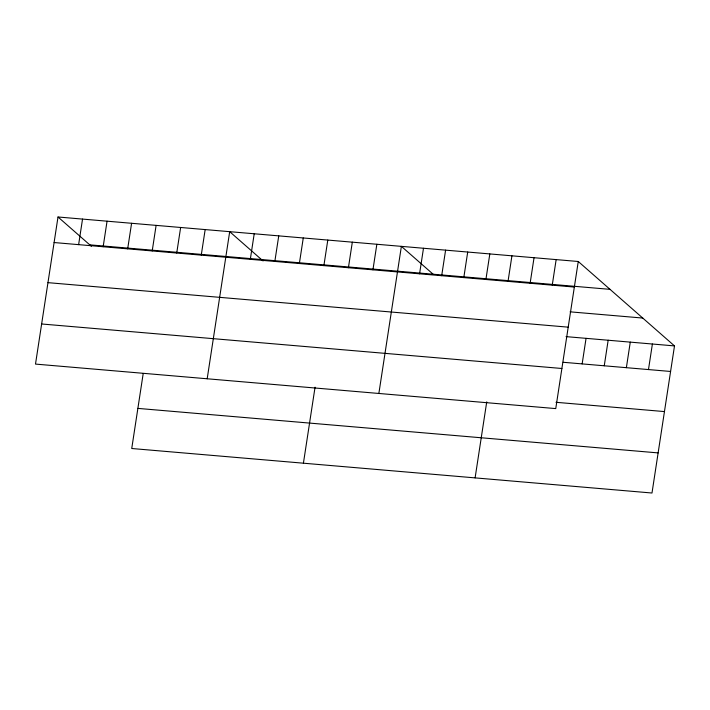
<?xml version="1.0" encoding="UTF-8"?>
<svg xmlns="http://www.w3.org/2000/svg" width="710" height="710" viewBox="0 0 710 710"><rect width="100%" height="100%" fill="white"/><g stroke="black" fill="none" stroke-linecap="round" stroke-linejoin="round"><path stroke-width="1.06" d="M58.007 216.985L35.5 364.088L555.753 408.596L578.259 261.493L58.007 216.985L91.404 246.281M78.624 244.639L82.537 219.088M103.154 246.743L107.059 221.183M127.676 248.837L131.59 223.286M152.206 250.941L156.111 225.381M143.198 373.593L131.74 448.507L651.993 493.015L674.5 345.912L578.259 261.493M176.728 253.035L180.642 227.475M201.258 255.13L205.163 229.578M207.187 378.776L229.694 231.673L263.09 260.969M250.311 259.327L254.215 233.776M274.832 261.431L278.746 235.871M299.363 263.525L303.268 237.974M323.884 265.62L327.798 240.069M303.418 463.195L315.054 387.19M348.415 267.723L352.32 242.163M372.936 269.818L376.85 244.267M378.865 393.464L401.381 246.361L433.135 274.22M419.574 273.811L423.488 248.252M441.691 275.702L445.596 250.142M463.799 277.592L467.712 252.041M485.906 279.483L489.82 253.931M475.105 477.883L486.732 401.878M508.023 281.373L511.928 255.822M530.13 283.263L534.044 257.712M552.238 285.163L556.152 259.603M582.147 363.902L586.061 338.342M604.254 365.792L608.168 340.232M626.371 367.682L630.276 342.122M648.478 369.573L652.392 344.013M89.771 244.843L610.023 289.352M54.102 242.545L574.354 287.053M570.095 311.841L642.745 318.053M47.96 282.651L568.213 327.159M566.056 336.629L674.5 345.912M563.199 362.277L670.586 371.463M41.642 323.982L561.894 368.49M556.001 402.295L664.453 411.578M137.873 408.392L658.126 452.9"/></g></svg>
